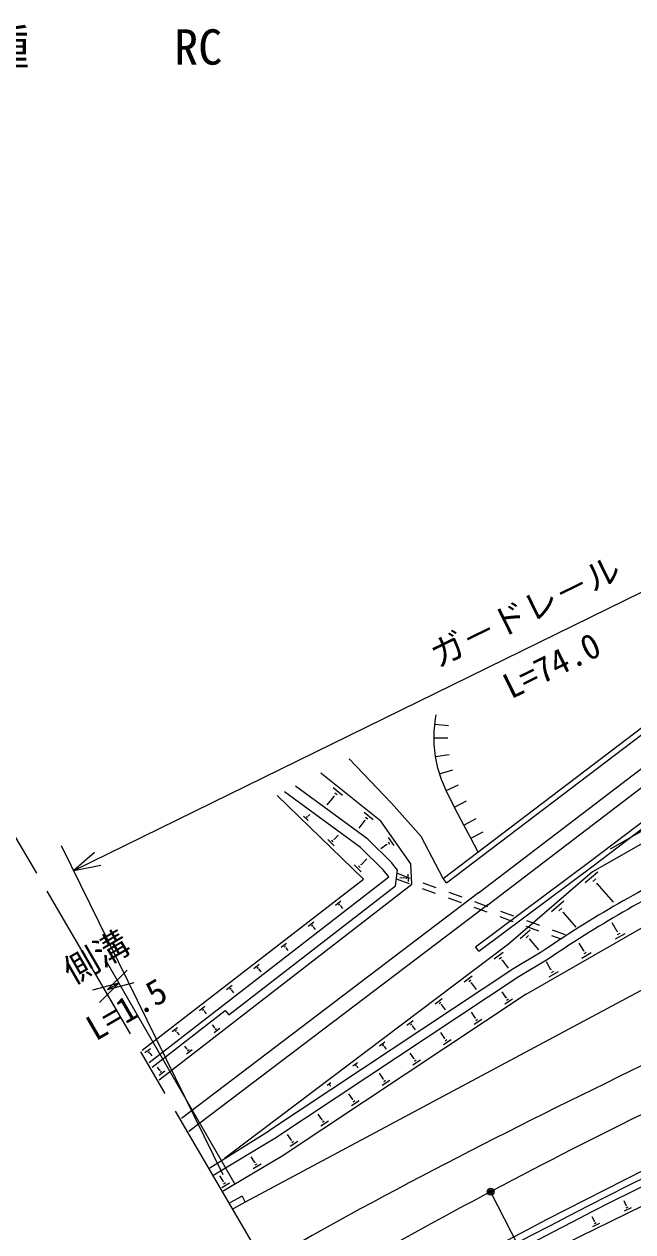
# Model space of a CAD drawing. Units: millimetres, scale not verified. Extents: x 0 to 700000, y -47500 to 447500.
# Drawn here: x 66598 to 110786, y 250849 to 338533 of the extents above; entities that cross this region are included whole.
import ezdxf
from ezdxf.enums import TextEntityAlignment as Align

# ---------------------------------------------------------------- set-up
doc = ezdxf.new("R2010")
doc.units = ezdxf.units.MM
doc.header["$LTSCALE"] = 1000
doc.header["$PDMODE"] = 32
doc.header["$PDSIZE"] = 500
doc.linetypes.add('CHAIN', pattern=[18.5, 12, -1.5, 3.5, -1.5])
doc.layers.add('作業ﾚｲﾔ1', color=7, linetype='Continuous', lineweight=25)
doc.layers.add('作業ﾚｲﾔ3', color=7, linetype='Continuous', lineweight=13)
doc.styles.add('@ＭＳ ゴシック', font='')
doc.styles.add('ＭＳ ゴシック', font='')
doc.styles.get('@ＭＳ ゴシック').set_extended_font_data('@MS Gothic')
doc.styles.get('ＭＳ ゴシック').set_extended_font_data('MS Gothic')

msp = doc.modelspace()

# ---------------------------------------------------------------- linework, layer by layer
at = {"layer": '作業ﾚｲﾔ1'}
for p, q in [((100254, 274588), (154644, 316181)), ((99581, 275458), (150517, 314410)), ((97019, 276512), (138103, 307739)), ((97261, 276194), (138399, 307462)), ((107660, 277747), (138882, 301414)), ((107901, 277428), (139130, 301099)), ((96414, 287720), (97408, 287615)), ((96354, 286716), (97354, 286710)), ((93276, 281983), (90181, 285181)), ((96457, 285351), (97444, 285509)), ((92489, 280664), (88135, 284144)), ((96760, 284099), (97712, 284404)), ((120311, 284106), (107858, 276989)), ((119899, 284792), (109137, 278641)), ((97228, 282896), (98140, 283305)), ((91239, 276466), (84969, 282540)), ((91023, 278756), (85496, 282807)), ((91545, 279366), (86296, 283212)), ((89094, 282487), (88582, 281847)), ((89024, 283114), (89720, 282557)), ((89072, 282504), (89115, 282470)), ((89146, 282731), (89320, 282592)), ((95417, 279546), (93276, 281983)), ((97828, 281677), (98714, 282141)), ((87220, 280708), (86885, 281031)), ((87175, 280913), (87092, 280994)), ((87225, 281027), (87204, 281047)), ((87214, 281037), (87330, 281156)), ((91341, 280730), (90885, 280159)), ((91276, 281314), (91925, 280795)), ((91321, 280746), (91361, 280713)), ((91389, 280957), (91552, 280827)), ((94677, 277561), (92489, 280664)), ((98526, 280379), (99406, 280855)), ((99030, 279438), (99915, 279903)), ((89104, 278882), (88640, 279332)), ((89043, 279166), (88927, 279279)), ((89112, 279325), (89083, 279353)), ((89097, 279339), (89393, 279644)), ((93265, 277657), (91545, 279366)), ((92925, 278977), (92480, 278663)), ((92912, 278995), (92939, 278958)), ((93014, 279487), (93436, 278888)), ((93022, 279157), (93128, 279007)), ((97019, 276512), (95417, 279546)), ((92664, 277126), (91023, 278756)), ((103048, 268109), (120511, 278118)), ((91064, 276983), (90546, 277485)), ((90996, 277301), (90866, 277426)), ((91073, 277477), (91040, 277509)), ((91056, 277493), (91472, 277922)), ((93062, 276613), (92664, 277126)), ((93694, 277103), (93265, 277657)), ((93551, 275980), (93694, 277103)), ((94736, 276099), (94677, 277561)), ((99361, 271545), (107660, 277747)), ((99601, 271225), (107901, 277428)), ((75177, 264031), (91239, 276466)), ((75679, 263155), (93062, 276613)), ((93614, 276473), (94553, 276130)), ((93666, 276880), (94605, 276537)), ((94204, 276546), (93870, 276533)), ((94204, 276563), (94205, 276530)), ((94333, 276617), (94339, 276486)), ((94457, 276820), (94478, 276294)), ((97261, 276194), (97019, 276512)), ((107858, 276989), (101750, 271745)), ((107335, 276210), (108247, 276993)), ((107873, 276276), (108101, 276472)), ((76402, 261894), (94736, 276099)), ((99588, 275463), (78012, 259086)), ((81447, 266609), (93551, 275980)), ((95493, 275788), (96432, 275445)), ((95545, 276195), (96484, 275852)), ((97424, 275510), (98363, 275167)), ((108154, 276121), (108211, 276170)), ((108183, 276146), (109348, 274789)), ((100254, 274588), (78563, 258124)), ((89202, 274573), (89597, 274879)), ((89426, 274589), (89525, 274665)), ((89540, 274519), (89565, 274538)), ((89552, 274528), (89705, 274331)), ((97372, 275103), (98312, 274760)), ((99303, 274825), (100242, 274482)), ((104875, 274099), (105787, 274882)), ((99251, 274418), (100191, 274075)), ((101130, 273733), (102070, 273390)), ((101182, 274140), (102121, 273797)), ((105413, 274164), (105641, 274360)), ((105694, 274010), (105751, 274059)), ((105723, 274034), (106637, 272969)), ((87225, 273042), (87620, 273348)), ((87450, 273058), (87548, 273135)), ((87563, 272988), (87588, 273007)), ((87576, 272998), (87729, 272800)), ((102605, 272149), (103328, 272770)), ((103009, 273048), (103949, 272705)), ((103061, 273455), (104000, 273112)), ((104940, 272770), (105879, 272427)), ((109645, 272649), (109284, 273279)), ((103031, 272201), (103212, 272357)), ((103254, 272079), (103299, 272118)), ((103277, 272098), (103934, 271333)), ((104888, 272363), (105569, 272115)), ((110202, 272498), (109494, 272091)), ((109667, 272662), (109623, 272636)), ((109835, 272522), (109658, 272421)), ((101750, 271745), (81143, 256167)), ((85248, 271512), (85643, 271818)), ((85473, 271528), (85572, 271604)), ((85586, 271458), (85611, 271477)), ((85599, 271467), (85752, 271270)), ((99601, 271225), (99361, 271545)), ((100730, 270660), (101374, 271147)), ((104141, 271159), (102155, 269969)), ((107222, 271242), (106895, 271812)), ((107758, 271097), (107077, 270706)), ((107244, 271254), (107201, 271230)), ((107405, 271121), (107235, 271023)), ((115022, 270328), (82652, 253003)), ((83271, 269981), (83667, 270288)), ((83496, 269997), (83595, 270074)), ((101093, 270682), (101255, 270803)), ((101276, 270566), (101316, 270597)), ((101296, 270581), (101740, 269993)), ((104519, 270569), (102529, 269377)), ((104837, 269875), (104510, 270445)), ((83610, 269927), (83634, 269946)), ((83622, 269937), (83775, 269739)), ((102155, 269969), (84411, 258202)), ((102529, 269377), (84798, 257618)), ((98548, 269011), (99125, 269447)), ((105373, 269729), (104691, 269338)), ((104858, 269887), (104815, 269862)), ((105019, 269753), (104849, 269655)), ((81295, 268451), (81690, 268757)), ((81519, 268467), (81618, 268543)), ((81633, 268397), (81658, 268416)), ((81645, 268406), (81798, 268209)), ((98874, 269030), (99018, 269139)), ((99037, 268927), (99073, 268954)), ((99055, 268940), (99422, 268455)), ((103048, 268109), (85318, 256350)), ((96433, 267412), (96945, 267799)), ((96721, 267429), (96849, 267526)), ((101585, 267841), (101304, 268265)), ((102051, 267747), (101491, 267376)), ((101603, 267853), (101568, 267830)), ((101748, 267748), (101608, 267655)), ((75880, 262805), (81202, 266925)), ((79318, 266920), (79713, 267227)), ((79543, 266936), (79641, 267013)), ((79656, 266866), (79681, 266885)), ((79668, 266876), (79822, 266678)), ((81202, 266925), (81447, 266609)), ((96866, 267337), (96898, 267361)), ((96882, 267349), (97173, 266964)), ((99358, 266365), (99078, 266788)), ((77341, 265390), (77736, 265696)), ((80430, 265659), (80260, 265879)), ((94382, 265861), (94830, 266200)), ((94635, 265876), (94747, 265961)), ((94761, 265796), (94789, 265817)), ((94775, 265807), (94993, 265519)), ((99824, 266270), (99264, 265899)), ((99376, 266376), (99341, 266353)), ((99521, 266271), (99381, 266178)), ((77566, 265406), (77665, 265482)), ((77679, 265336), (77704, 265355)), ((77692, 265345), (77845, 265148)), ((80794, 265613), (80384, 265295)), ((80443, 265669), (80417, 265649)), ((80561, 265596), (80458, 265517)), ((97132, 264888), (96851, 265311)), ((97149, 264900), (97114, 264876)), ((75364, 263860), (75760, 264166)), ((75589, 263875), (75688, 263952)), ((78439, 264116), (78268, 264337)), ((78803, 264070), (78392, 263752)), ((78451, 264126), (78426, 264106)), ((78570, 264053), (78467, 263974)), ((92393, 264358), (92780, 264651)), ((92611, 264371), (92708, 264444)), ((92721, 264302), (92745, 264320)), ((92733, 264311), (92879, 264117)), ((97597, 264794), (97037, 264422)), ((97294, 264794), (97154, 264701)), ((75703, 263805), (75727, 263824)), ((75715, 263815), (75868, 263617)), ((90465, 262900), (90792, 263148)), ((94905, 263411), (94624, 263834)), ((95370, 263317), (94810, 262946)), ((94922, 263423), (94887, 263400)), ((95068, 263318), (94928, 263225)), ((76447, 262573), (76275, 262794)), ((76811, 262527), (76400, 262208)), ((76460, 262583), (76434, 262563)), ((76578, 262510), (76475, 262430)), ((90650, 262911), (90731, 262973)), ((90742, 262853), (90763, 262868)), ((90752, 262860), (90830, 262758)), ((92678, 261934), (92397, 262358)), ((88595, 261487), (88865, 261691)), ((88747, 261496), (88815, 261547)), ((88824, 261448), (88841, 261461)), ((88832, 261454), (88843, 261440)), ((93144, 261840), (92584, 261469)), ((92696, 261946), (92661, 261923)), ((92841, 261841), (92701, 261748)), ((90451, 260458), (90171, 260881)), ((90469, 260469), (90434, 260446)), ((90917, 260363), (90357, 259992)), ((90614, 260364), (90474, 260271)), ((88225, 258981), (87944, 259404)), ((88690, 258887), (88130, 258515)), ((88242, 258993), (88207, 258969)), ((88387, 258887), (88247, 258795)), ((80068, 255498), (84411, 258202)), ((85998, 257504), (85717, 257928)), ((84798, 257618), (80379, 254956)), ((86463, 257410), (85903, 257039)), ((86015, 257516), (85980, 257493)), ((86161, 257411), (86021, 257318)), ((85318, 256350), (81034, 253813)), ((83341, 255872), (83088, 256296)), ((118419, 256124), (104554, 249329)), ((83796, 255758), (83227, 255418)), ((83359, 255883), (83323, 255862)), ((83497, 255773), (83355, 255687)), ((81059, 254504), (80809, 254923)), ((81511, 254391), (80946, 254052)), ((81077, 254515), (81041, 254494)), ((81214, 254405), (81073, 254321)), ((82416, 253444), (81521, 252964)), ((82416, 253444), (82652, 253003)), ((100447, 253757), (106862, 241313)), ((82652, 253003), (81769, 252530)), ((110312, 252753), (110147, 253089)), ((110179, 252364), (110700, 252620)), ((110295, 252745), (110328, 252761)), ((110310, 252590), (110441, 252654)), ((108002, 251613), (107845, 251932)), ((107872, 251233), (108382, 251483)), ((107986, 251605), (108018, 251621)), ((108000, 251454), (108128, 251517))]:
    msp.add_line(p, q, dxfattribs=at)
at = {"layer": '作業ﾚｲﾔ1', "lineweight": 13}
for p, q in [((70198, 277078), (137902, 310299)), ((81042, 254977), (69317, 278874)), ((71704, 278394), (70198, 277078)), ((70198, 277078), (72160, 277465)), ((81895, 254335), (72480, 270646)), ((74067, 269850), (72652, 268436)), ((73480, 268914), (71548, 268397)), ((72066, 267500), (73480, 268914)), ((72652, 268436), (74584, 268954)), ((72652, 268436), (73480, 268914))]:
    msp.add_line(p, q, dxfattribs=at)
at = {"layer": '作業ﾚｲﾔ1', "linetype": 'CHAIN', "lineweight": 13}
msp.add_line((83645, 249246), (63758, 283302), dxfattribs=at)
at = {"layer": '作業ﾚｲﾔ1'}
msp.add_lwpolyline([(99551, 278414), (99030, 279438), (98526, 280379), (98052, 281257), (97615, 282089), (97228, 282896), (96899, 283696), (96639, 284508), (96457, 285351), (96364, 286244), (96370, 287207), (96462, 288106), (96512, 288390)], dxfattribs=at)
at = {"layer": '作業ﾚｲﾔ1', "linetype": 'CHAIN', "lineweight": 13}
for points in [[(112398, 263375), (111497, 262941), (110597, 262505), (109697, 262069), (108798, 261631), (107900, 261192), (107002, 260751), (106105, 260309), (105209, 259865), (104313, 259420), (103419, 258973), (102525, 258524), (101632, 258074), (100740, 257621), (99850, 257167), (98960, 256711), (98071, 256253), (97183, 255793), (96296, 255330), (95411, 254866), (94526, 254399)], [(94526, 254399), (93643, 253930), (92761, 253458), (91881, 252984), (91002, 252508), (90124, 252029), (89247, 251547), (88373, 251063), (87499, 250576), (86627, 250086), (85757, 249594), (84888, 249098), (84645, 248959)]]:
    msp.add_lwpolyline(points, dxfattribs=at)
at = {"layer": '作業ﾚｲﾔ1'}
for radius in [150, 120, 90, 60, 30]:
    msp.add_circle((100461, 253765), radius, dxfattribs=at)
for centre, radius, start, end in [((152006, 201205), 84762, 115.4707, 124.38083), ((152006, 201205), 84062, 115.4707, 124.39516), ((284994, -93853), 393561, 112.88136, 120.40574), ((284994, -93853), 389861, 112.87097, 120.40422), ((284994, -93853), 389361, 112.86955, 120.40422), ((284994, -93853), 388861, 112.86813, 120.40404)]:
    msp.add_arc(centre, radius, start, end, dxfattribs=at)
msp.add_point((100461, 253765), dxfattribs=at)
msp.add_point((100461, 253765), dxfattribs=at)
msp.add_point((100461, 253765), dxfattribs=at)

# ---------------------------------------------------------------- texts
at = {"layer": '作業ﾚｲﾔ1', "style": 'ＭＳ ゴシック'}
for s, rotation, p in [('ガ－ドレ－ル', 26.136, (103609, 294586)), ('側溝', 29.994, (72566, 269541))]:
    msp.add_text(s, height=1833, rotation=rotation, dxfattribs=at).set_placement(p, align=Align.BOTTOM_CENTER)
at = {"layer": '作業ﾚｲﾔ1', "style": '@ＭＳ ゴシック'}
for s, rotation, p in [('L=74.0', 26.136, (104490, 292791)), ('L=1.5', 29.994, (73566, 267809))]:
    msp.add_text(s, height=1833, rotation=rotation, dxfattribs=at).set_placement(p, align=Align.TOP_CENTER)
at = {"layer": '作業ﾚｲﾔ3', "style": 'ＭＳ ゴシック'}
msp.add_text('橋種\u3000\u3000\u3000RC', height=2566, dxfattribs=at).set_placement((59987, 334823), align=Align.BOTTOM_LEFT)
msp.add_text('橋種\u3000\u3000\u3000RC', height=2566, dxfattribs=at).set_placement((59987, 334823), align=Align.BOTTOM_LEFT)

doc.saveas('drawing.dxf')
